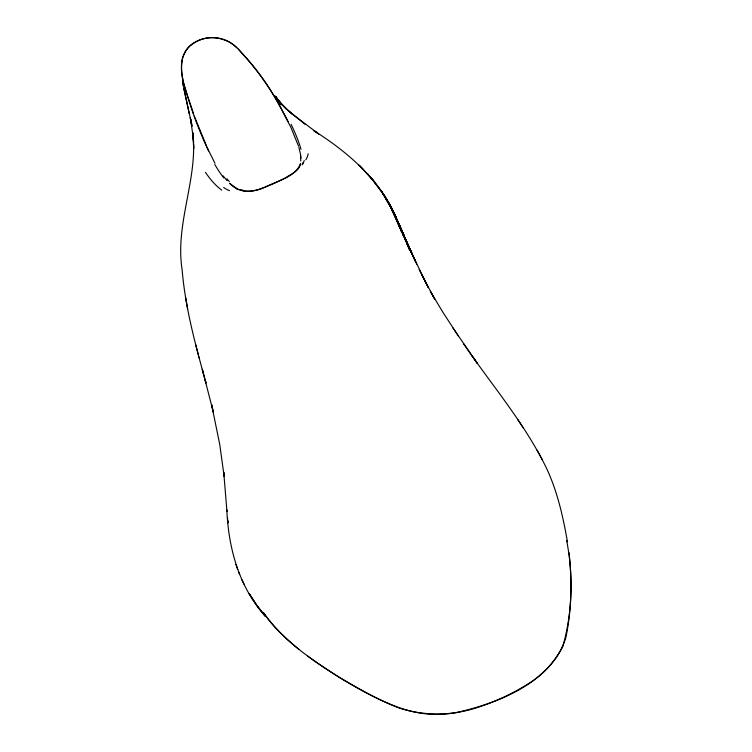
<?xml version="1.0" encoding="UTF-8"?>
<svg xmlns="http://www.w3.org/2000/svg" width="752" height="752" viewBox="0 0 752 752"><rect width="100%" height="100%" fill="white"/><g stroke="black" fill="none" stroke-linecap="round" stroke-linejoin="round"><path stroke-width="1.13" d="M300.762 161.031L300.565 154.555L298.873 147.298M300.631 163.428C299.597 170.901 291.297 173.834 285.826 177.613M300.443 163.551C295.423 177.444 277.262 180.63 265.465 187.032M184.522 53.524C186.966 47.79 191.995 43.663 197.503 41.04A13.827 8.075 -24.2 0 1 198.866 40.429C213.483 33.84 231.503 39.602 241.016 52.189C256.46 68.507 269.667 86.875 280.195 106.728M284.999 178.064L275.542 182.736A13.404 1.222 -24.5 0 1 274.264 183.319L272.76 183.986M272.045 184.325C262.768 187.84 252.832 193.02 242.652 190.839M264.648 187.333C253.283 192.691 238.487 193.358 229.52 183.197L237.143 188.771M456.784 712.473C497.1 703.252 542.822 685.627 562.75 646.748C572.441 612.598 573.56 575.271 566.604 540.434M440.428 714.297C403.617 715.96 370.952 695.581 340.252 677.919C311.742 660.002 282.865 640.431 263.266 612.466M307.747 656.158C336.163 676.537 366.403 694.97 398.955 707.933C425.077 716.515 454.236 715.866 480.105 706.598A100.712 45.017 -24.4 0 0 524.971 685.805C543.536 675.249 559.14 658.498 565.767 637.969C571.68 610.173 572.028 581.042 569.085 552.833M305.049 124.287L287.997 110.403L292.002 113.9L280.129 102.742L287.461 109.952M299.08 649.465C285.713 638.617 272.92 626.726 263.294 612.344M292.077 113.909L318.707 134.006L313.499 130.434C350.488 153.728 385.691 184.607 399.914 227.32L393.08 211.227L381.546 191.29L390.702 206.8L399.133 226.202M236.767 47.865C227.64 37.873 212.525 35.203 200.07 39.828A17.719 10.359 -24.2 0 0 195.012 42.244C176.983 51.991 180.16 74.683 185.941 90.832C191.346 109.642 198.199 128.037 206.198 145.888M362.972 169.097L359.071 165.149L374.703 182.125L367.23 173.43M238.281 49.218C254.251 65.96 267.994 84.779 279.227 105.007M283.542 106.117L286.935 109.623L277.14 98.86L280.853 103.936L275.589 96.453L279.171 101.529M227.123 180.696L223.09 175.855M277.14 98.86L279.528 101.811L275.956 97.309L281.878 104.81L276.915 98.465L279.095 101.351M274.715 95.607L280.505 103.165M263.153 613.698C238.412 584.953 228.439 547.127 226.841 509.959L226.954 511.398L223.72 472.134L224.143 476.354L219.744 444.451L211.603 404.567L213.408 412.378L202.269 369.26L203.369 373.33M281.079 104.039L277.488 99.142M275.758 96.745L279.349 101.727M463.458 343.636C491.911 385.306 525.432 424.09 547.306 469.897C557.655 492.673 563.201 517.291 567.44 541.844M471.617 355.292L477.435 363.498L452.948 327.975M384.817 196.253L371.15 177.876L381.546 191.403L390.702 206.8L387.759 201.536M458.485 336.191L443.041 312.503L430.351 291.391L434.882 299.371L424.448 279.857M517.63 419.362L523.251 427.897M397.883 222.084L390.072 205.926L393.08 211.227L403.269 235.423M387.346 201.104L393.08 211.227M279.34 105.026L291.024 127.671L298.525 146.142M280.299 106.746L288.101 121.608M537.041 450.091L542.295 459.66M214.987 163.269L207.016 147.383M390.072 205.926L395.42 216.153L399.914 227.32M419.155 269.545L428.358 287.64L421.816 274.724M393.446 212.308L384.742 196.187L390.814 206.64L397.977 223.015L393.362 211.754L390.504 206.208L395.74 216.971L399.143 226.249M395.016 215.514L392.582 210.663L399.82 226.371L397.366 220.496L395.016 215.514L401.465 231.635L400.299 228.392M404.369 237.209L405.986 241.542L401.455 229.633L396.125 218.907L403.956 236.128L399.246 224.726L391.764 209.874L397.366 220.496L403.956 236.128M425.754 282.414L412.538 255.022M241.881 579.764L244.062 584.238M411.203 252.268L408.543 246.007L414.258 258.603M402.734 233.111L401.474 230.46L410.197 250.632L402.734 233.111L409.417 249.758M410.376 250.266L409.079 247.54L416.777 264.131M208.558 150.936L194.279 116.137M406.935 242.717L412.275 254.458L408.233 245.472L412.049 253.8M408.233 245.472L409.793 248.818L406.08 240.612L409.99 249.401L407.321 243.31M404.839 237.942L408.815 246.656M413.835 257.748L415.518 261.367M401.455 229.633L399.246 224.726L403.683 234.85L398.494 223.607L405.676 239.446L409.116 248.95M401.935 231.024L396.755 219.528L401.897 231.672L394.292 214.64L399.65 225.6L403.57 236.231M403.683 234.85L400.901 228.617L407.716 245.124L403.316 233.957L405.911 240.386M415.818 262.269L412.98 255.83L414.568 259.449M407.622 243.911L406.428 241.195L407.969 245.011L403.984 235.79M410.789 251.018L413.497 257.287M238.619 572.084L239.672 574.603M193.584 114.191C188.489 96.218 178.638 77.588 182.463 58.571A58.242 33.173 -25.3 0 1 184.475 53.524M235.931 564.442L237.651 569.508M205.146 379.816L206.029 383.078C195.764 345.929 185.349 308.517 182.153 269.959C175.329 227.123 194.702 186.308 193.602 143.782L193.696 148.576L192.775 132.587L193.593 142.41L193.245 137.917M198.331 354.765L195.764 344.942M198.895 356.843L199.139 357.811M189.307 113.853L182.915 83.453M190.5 118.844L191.685 124.362L183.761 88.623M191.318 122.83L191.986 126.308L190.312 117.547L193.161 136.939M185.528 297.049L187.615 308.79M182.473 80.746L183.3 85.822M300.678 155.542L300.894 158.334M227.771 520.751L227.997 522.856L227.461 517.677M223.805 177.867A329.818 84.497 -89.7 0 1 214.846 164.509M229.51 190.66A297.905 73.546 88.7 0 1 223.664 187.492M242.868 190.124A316.921 93.37 -71.8 0 1 237.03 189.1M304.212 160.524A380.145 82.053 34.3 0 1 302.389 164.622M308.132 153.765A295.169 59.154 39.8 0 1 305.791 159.772M456.755 712.529A95.683 47.15 -25.6 0 1 440.39 714.353M291.08 124.277A369.11 61.41 46.7 0 1 301.007 149.328M303 162.648A397.987 86.706 36.6 0 1 302.135 164.773M229.332 181.467A294.643 59.831 79.9 0 1 226.925 178.807M221.746 190.124A385.494 104.105 -87.4 0 1 205.465 172.349M265.005 616.038L256.611 605.04L249.288 593.77L256.611 605.04L265.005 616.038M390.814 206.64L387.797 201.292L395.806 217.61L390.814 206.64"/></g></svg>
